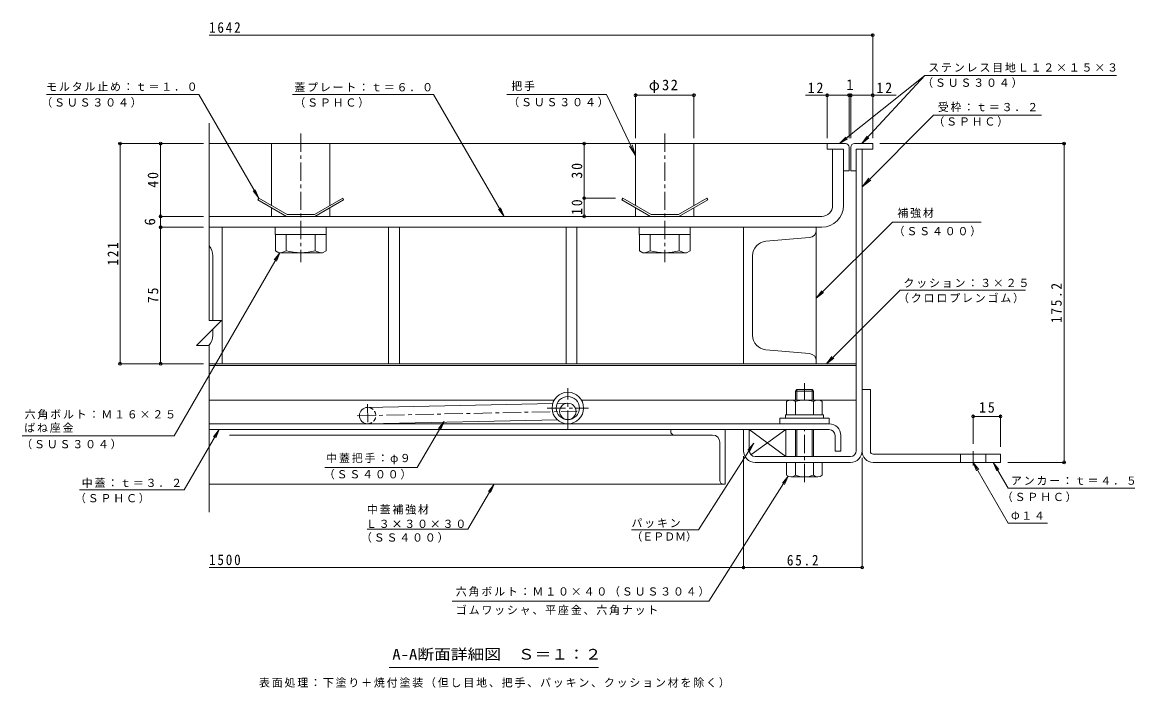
# Model space of a CAD drawing. Units: millimetres on the paper, enlarged 10 times, with parts at other scales. Extents: x -2654 to 2766, y -1962 to 1858.
# Drawn here: x -290 to 2766, y 29 to 1858 of the extents above; entities that cross this region are included whole.
import ezdxf
from ezdxf.enums import TextEntityAlignment as Align

# ---------------------------------------------------------------- set-up
doc = ezdxf.new("R2010")
doc.units = ezdxf.units.MM
doc.header["$LTSCALE"] = 10
doc.header["$PDMODE"] = 32
doc.header["$PDSIZE"] = 8
doc.linetypes.add('CHAIN1', pattern=[8, 5, -1, 1, -1])
doc.linetypes.add('DASHED1', pattern=[1.8, 1.2, -0.6])
for name, color, linetype, lineweight in [('D-1', 2, 'Continuous', 9), ('D-2', 3, 'Continuous', 9), ('D-3', 4, 'Continuous', 9), ('D-5', 7, 'Continuous', 9), ('D-6', 6, 'Continuous', 9), ('D-7', 5, 'Continuous', 5), ('D-8', 5, 'Continuous', 5), ('D-9', 134, 'Continuous', 5), ('D-A', 3, 'Continuous', 9), ('D-B', 6, 'Continuous', 9), ('D-C', 2, 'Continuous', 9), ('D-D', 4, 'Continuous', 9), ('D-E', 3, 'Continuous', 9), ('D-F', 7, 'Continuous', 9)]:
    doc.layers.add(name, color=color, linetype=linetype, lineweight=lineweight)
doc.styles.add('ＭＳ ゴシック', font='')
doc.styles.get('ＭＳ ゴシック').set_extended_font_data('MS Gothic')

msp = doc.modelspace()

# ---------------------------------------------------------------- linework, layer by layer
at = {"layer": 'D-1'}
for p, q in [((2001.33, 680.24), (2001.33, 1509.24)), ((2017.33, 1509.24), (2001.33, 1509.24)), ((2017.33, 680.24), (2017.33, 1509.24)), ((1707.33, 680.24), (1707.33, 738.24)), ((1985.33, 664.24), (1723.33, 664.24)), ((1723.33, 648.24), (1833.84, 648.24)), ((1985.33, 648.24), (1883.84, 648.24))]:
    msp.add_line(p, q, dxfattribs=at)
msp.add_lwpolyline([(1691.33, 680.24), (1691.33, 738.24), (1707.33, 738.24)], dxfattribs=at)
for centre, radius, start, end in [((1723.33, 680.24), 32, 180, 270), ((1723.33, 680.24), 16, 180, 270), ((1985.33, 680.24), 16, 270, 0), ((1985.33, 680.24), 32, 270, 0)]:
    msp.add_arc(centre, radius, start, end, dxfattribs=at)
at = {"layer": 'D-2'}
for p, q in [((1936.34, 1509.24), (1966.34, 1509.24)), ((1936.34, 1509.24), (1936.34, 1354.24)), ((1966.34, 1354.24), (1966.34, 1509.24)), ((223.18, 1324.24), (1906.34, 1324.24)), ((223.18, 1294.24), (1906.34, 1294.24))]:
    msp.add_line(p, q, dxfattribs=at)
at = {"layer": 'D-2', "linetype": 'CHAIN1'}
for p, q in [((1208.83, 740.75), (1208.83, 851.73)), ((1152.09, 797.49), (1265.58, 797.49))]:
    msp.add_line(p, q, dxfattribs=at)
at = {"layer": 'D-2'}
for radius in [43.25, 31.75]:
    msp.add_circle((1208.83, 797.49), radius, dxfattribs=at)
for radius in [30, 60]:
    msp.add_arc((1906.34, 1354.24), radius, 270, 0, dxfattribs=at)
at = {"layer": 'D-3'}
for p, q in [((1921.34, 1524.24), (223.18, 1524.24)), ((1921.34, 1524.24), (1921.34, 1509.24)), ((1971.34, 1524.24), (1921.34, 1524.24)), ((1921.34, 1509.24), (1966.34, 1509.24)), ((1966.34, 1509.24), (1966.34, 1449.24)), ((1981.34, 1514.24), (1981.34, 1449.24)), ((1986.34, 1514.24), (1986.34, 1449.24)), ((1996.34, 1524.24), (2046.34, 1524.24)), ((2001.33, 1449.24), (2001.33, 1509.24)), ((2046.34, 1509.24), (2001.34, 1509.24)), ((2046.34, 1524.24), (2046.34, 1509.24)), ((1966.34, 1449.24), (1981.34, 1449.24)), ((2001.33, 1449.24), (1986.34, 1449.24)), ((359.64, 1374.24), (357.14, 1369.91)), ((357.14, 1369.91), (436.24, 1324.24)), ((359.64, 1374.24), (437.58, 1329.24)), ((590.53, 1374.24), (512.58, 1329.24)), ((593.03, 1369.91), (513.92, 1324.24)), ((590.53, 1374.24), (593.03, 1369.91)), ((1359.64, 1374.24), (1357.14, 1369.91)), ((1357.14, 1369.91), (1436.24, 1324.24)), ((1359.64, 1374.24), (1437.58, 1329.24)), ((1590.53, 1374.24), (1512.58, 1329.24)), ((1593.03, 1369.91), (1513.92, 1324.24)), ((1590.53, 1374.24), (1593.03, 1369.91)), ((436.24, 1324.24), (513.92, 1324.24)), ((512.58, 1329.24), (437.58, 1329.24)), ((1436.24, 1324.24), (1513.92, 1324.24)), ((1512.58, 1329.24), (1437.58, 1329.24))]:
    msp.add_line(p, q, dxfattribs=at)
for centre, start, end in [((1971.34, 1514.24), 0, 90), ((1996.34, 1514.24), 90, 180)]:
    msp.add_arc(centre, 10, start, end, dxfattribs=at)
at = {"layer": 'D-5'}
for p, q in [((2189.88, 1711.64), (1955.24, 1524.24)), ((2189.88, 1711.64), (2016.37, 1524.24)), ((2189.88, 1711.64), (2715.72, 1711.64)), ((-223.69, 1658.99), (195.24, 1658.99)), ((195.24, 1658.99), (359.64, 1374.24)), ((452.3, 1658.99), (839.49, 1658.99)), ((1033.78, 1324.24), (839.49, 1658.99)), ((1314.67, 1658.99), (1041.42, 1658.99)), ((1314.67, 1658.99), (1395.08, 1491.9)), ((2213.73, 1602.28), (2017.33, 1405.21)), ((2213.73, 1602.28), (2510.07, 1602.28)), ((1955.25, 1524.24), (1972.58, 1542.26)), ((1955.25, 1524.24), (1976.65, 1537.16)), ((2016.37, 1524.24), (2030.81, 1544.64)), ((2016.37, 1524.24), (2035.6, 1540.21)), ((1395.08, 1491.9), (1378.66, 1517.01)), ((1395.08, 1491.9), (1385.71, 1520.4)), ((2017.33, 1405.21), (2035.56, 1429.04)), ((2017.33, 1405.21), (2041.1, 1423.51)), ((359.64, 1374.24), (344.42, 1394.08)), ((359.64, 1374.24), (350.08, 1397.34)), ((1033.78, 1324.24), (1024.16, 1347.32)), ((1033.78, 1324.24), (1018.52, 1344.04)), ((2343.83, 1308.46), (2100.28, 1308.46)), ((417.64, 1224.24), (402.42, 1204.41)), ((1891.34, 1099.52), (1911.17, 1114.74)), ((2121.38, 1121.33), (2465.91, 1121.33)), ((1919.29, 919.24), (1939.12, 934.46)), ((154.84, 572.41), (251.09, 738.24)), ((251.09, 738.24), (235.82, 718.44)), ((251.09, 738.24), (241.47, 715.16)), ((868.85, 760.89), (853.58, 741.09)), ((868.85, 760.89), (859.23, 737.81)), ((127.06, 720.95), (-289.92, 720.95)), ((1568.09, 463.12), (1719.82, 701.22)), ((1719.82, 701.22), (1703.75, 682.07)), ((1719.82, 701.22), (1709.25, 678.56)), ((2322.34, 648.24), (2331.9, 625.14)), ((2322.34, 648.24), (2337.55, 628.4)), ((2322.34, 648.24), (2418.75, 481.25)), ((2377.63, 648.24), (2418.75, 577.03)), ((2377.63, 648.24), (2387.2, 625.14)), ((2377.63, 648.24), (2392.85, 628.4)), ((934.13, 464.29), (1006.07, 588.24)), ((1006.07, 588.24), (990.81, 568.44)), ((1006.07, 588.24), (996.45, 565.16)), ((1595.87, 267.11), (1814.29, 609.86)), ((1814.29, 609.86), (1798.22, 590.71)), ((1814.29, 609.86), (1803.72, 587.21)), ((-132.88, 572.41), (154.84, 572.41)), ((2418.75, 577.03), (2766.19, 577.03)), ((658.04, 464.29), (934.13, 464.29)), ((1383.53, 463.12), (1568.09, 463.12)), ((2418.75, 481.25), (2526.8, 481.25)), ((891, 267.11), (1595.87, 267.11)), ((1292.85, 84.9), (717.85, 84.9))]:
    msp.add_line(p, q, dxfattribs=at)
for points in [[(2100.28, 1308.46), (1891.34, 1099.52), (1906.55, 1119.35)], [(127.06, 720.95), (417.64, 1224.24), (408.07, 1201.14)], [(2121.38, 1121.33), (1919.29, 919.24), (1934.51, 939.08)], [(541.45, 633.97), (795.18, 633.97), (868.85, 760.89)]]:
    msp.add_lwpolyline(points, dxfattribs=at)
at = {"layer": 'D-6'}
for p, q in [((2001.33, 1418.23), (2001.33, 1403.23)), ((223.18, 919.24), (2001.33, 919.24)), ((223.18, 914.24), (2001.33, 914.24)), ((1171.45, 819.24), (223.18, 819.24)), ((658.36, 799.23), (1167.4, 809.88)), ((1179.71, 810.13), (1208.36, 810.73)), ((1246.22, 819.24), (1816.34, 819.24)), ((1901.33, 819.24), (2001.33, 819.24)), ((659.31, 754.24), (1180.14, 765.13)), ((1208.83, 765.73), (1209.31, 765.74)), ((1707.33, 738.24), (1707.33, 680.24)), ((1711.85, 669.09), (1807.33, 738.24))]:
    msp.add_line(p, q, dxfattribs=at)
at = {"layer": 'D-6', "linetype": 'CHAIN1'}
for p, q in [((658.18, 808.24), (659.43, 748.36)), ((630.32, 776.14), (1234.12, 788.77))]:
    msp.add_line(p, q, dxfattribs=at)
at = {"layer": 'D-6'}
msp.add_lwpolyline([(1723.33, 664.24), (1807.33, 664.24), (1807.33, 738.24), (1707.33, 738.24), (1807.33, 664.24)], dxfattribs=at)
msp.add_circle((1208.83, 788.24), 22.5, dxfattribs=at)
msp.add_arc((658.84, 776.74), 22.5, 90, 270, dxfattribs=at)
at = {"layer": 'D-6', "linetype": 'DASHED1'}
msp.add_arc((658.84, 776.74), 22.5, 270, 90, dxfattribs=at)
at = {"layer": 'D-7', "linetype": 'CHAIN1'}
for p, q in [((1858.83, 819.24), (1858.83, 865.9)), ((1858.83, 593.85), (1858.83, 738.24))]:
    msp.add_line(p, q, dxfattribs=at)
at = {"layer": 'D-7'}
for p, q in [((1837.9, 848.24), (1833.84, 844.18)), ((1883.84, 844.18), (1833.84, 844.18)), ((1833.84, 819.24), (1833.84, 844.18)), ((1879.78, 848.24), (1837.9, 848.24)), ((1837.9, 819.24), (1837.9, 848.24)), ((1879.78, 848.24), (1883.84, 844.18)), ((1879.78, 819.24), (1879.78, 848.24)), ((1883.84, 844.18), (1883.84, 820.74)), ((1883.84, 844.18), (1883.84, 819.24)), ((1833.84, 738.24), (1833.84, 664.24)), ((1837.9, 664.24), (1837.9, 738.24)), ((1879.78, 664.24), (1879.78, 738.24)), ((1883.84, 738.24), (1883.84, 664.24)), ((1907.84, 648.24), (1809.84, 648.24)), ((1809.84, 612.71), (1809.84, 648.24)), ((1833.84, 648.24), (1833.84, 612.71)), ((1883.84, 648.24), (1883.84, 612.71)), ((1907.84, 612.71), (1907.84, 648.24)), ((1895.84, 608.24), (1821.84, 608.24))]:
    msp.add_line(p, q, dxfattribs=at)
at = {"layer": 'D-7', "color": 2, "lineweight": 9}
for p, q in [((1809.76, 815.44), (1816.34, 819.24)), ((1809.76, 815.44), (1809.76, 779.24)), ((1901.33, 819.24), (1816.34, 819.24)), ((1834.3, 815.44), (1834.3, 779.24)), ((1883.37, 815.44), (1883.37, 779.24))]:
    msp.add_line(p, q, dxfattribs=at)
at = {"layer": 'D-7', "color": 134}
for p, q in [((1791.34, 769.24), (1791.34, 754.24)), ((1791.34, 769.24), (1926.33, 769.24)), ((1926.33, 769.24), (1926.33, 754.24)), ((1791.34, 754.24), (1926.33, 754.24))]:
    msp.add_line(p, q, dxfattribs=at)
at = {"layer": 'D-7', "color": 6, "lineweight": 9}
for p, q in [((1806.34, 779.24), (1806.34, 769.24)), ((1806.34, 769.24), (1911.33, 769.24))]:
    msp.add_line(p, q, dxfattribs=at)
at = {"layer": 'D-7', "color": 2, "lineweight": 9}
msp.add_lwpolyline([(1901.33, 819.24), (1907.91, 815.44), (1907.91, 779.24), (1809.76, 779.24)], dxfattribs=at)
at = {"layer": 'D-7', "color": 6, "lineweight": 9}
msp.add_lwpolyline([(1806.34, 779.24), (1911.33, 779.24), (1911.33, 769.24)], dxfattribs=at)
at = {"layer": 'D-7', "color": 2, "lineweight": 9}
for centre, radius, start, end in [((1824.24, 790.36), 28.97, 94.38438, 120), ((1821.26, 795.04), 24.21, 57.42749, 88.18784), ((1858.83, 738.03), 81.2, 72.41188, 107.5881), ((1896.41, 795.04), 24.21, 91.81215, 122.57249), ((1893.43, 790.36), 28.97, 59.99998, 85.6156)]:
    msp.add_arc(centre, radius, start, end, dxfattribs=at)
at = {"layer": 'D-7'}
for centre, radius, start, end in [((1821.84, 626.57), 18.33, 229.1022, 310.89809), ((1858.83, 680.32), 72.08, 249.70546, 290.29454), ((1895.84, 626.57), 18.33, 229.10191, 310.8978)]:
    msp.add_arc(centre, radius, start, end, dxfattribs=at)
at = {"layer": 'D-8'}
for p, q in [((223.18, 1294.24), (1891.34, 1294.24)), ((1891.34, 1294.24), (1891.34, 919.24)), ((1891.34, 919.24), (223.18, 919.24))]:
    msp.add_line(p, q, dxfattribs=at)
at = {"layer": 'D-9'}
for p, q in [((258.83, 1294.24), (223.18, 1294.24)), ((258.83, 919.24), (258.83, 1294.24)), ((1691.34, 1294.24), (1891.34, 1294.24)), ((1691.34, 919.24), (1691.34, 1294.24)), ((1891.34, 1286.32), (1891.34, 1294.24)), ((405.58, 1274.24), (405.58, 1229.87)), ((435.09, 1229.73), (435.09, 1274.24)), ((515.09, 1229.73), (515.09, 1274.24)), ((544.59, 1274.24), (544.59, 1229.73)), ((1405.58, 1274.24), (1405.58, 1229.87)), ((1435.09, 1229.73), (1435.09, 1274.24)), ((1515.09, 1229.73), (1515.09, 1274.24)), ((1544.59, 1274.24), (1544.59, 1229.73)), ((1873.08, 1266.39), (1752.85, 1255.88)), ((415.13, 1224.36), (405.58, 1229.87)), ((535.09, 1224.24), (415.33, 1224.24)), ((535.09, 1224.24), (544.59, 1229.73)), ((1415.13, 1224.36), (1405.58, 1229.87)), ((1535.09, 1224.24), (1415.33, 1224.24)), ((1535.09, 1224.24), (1544.59, 1229.73)), ((233.84, 1216.03), (233.84, 1038.48)), ((1716.33, 1216.03), (1716.33, 997.46)), ((233.84, 1014.72), (233.84, 997.46)), ((1873.08, 947.09), (1752.85, 957.61)), ((258.83, 919.24), (223.18, 919.24)), ((1691.34, 919.24), (1891.34, 919.24)), ((1891.34, 927.17), (1891.34, 919.24))]:
    msp.add_line(p, q, dxfattribs=at)
for centre, radius, start, end in [((1871.34, 1286.32), 20, 274.99944, 0), ((1756.33, 1216.03), 40, 94.99944, 180), ((193.84, 1216.03), 40, 0, 42.807), ((416.37, 1258.75), 34.53, 267.86055, 302.81094), ((475.08, 1372.84), 148.6, 254.38446, 285.61554), ((533.8, 1258.75), 34.53, 237.18906, 272.13945), ((1416.37, 1258.75), 34.53, 267.86055, 302.81094), ((1475.08, 1372.84), 148.6, 254.38446, 285.61554), ((1533.8, 1258.75), 34.53, 237.18906, 272.13945), ((193.84, 997.46), 40, 315.9836, 0), ((1756.33, 997.46), 40, 180, 264.99997), ((1871.34, 927.17), 20, 0, 84.99997)]:
    msp.add_arc(centre, radius, start, end, dxfattribs=at)
at = {"layer": 'D-A'}
for p, q in [((1926.83, 754.24), (223.18, 754.24)), ((223.18, 738.24), (1926.83, 738.24)), ((1942.83, 722.24), (1942.83, 679.24)), ((1958.83, 722.24), (1958.83, 679.24)), ((1942.83, 679.24), (1958.83, 679.24))]:
    msp.add_line(p, q, dxfattribs=at)
for radius in [32, 16]:
    msp.add_arc((1926.83, 722.24), radius, 0, 90, dxfattribs=at)
at = {"layer": 'D-B'}
for p, q in [((1491.33, 738.24), (279.71, 738.24)), ((1491.33, 738.24), (1641.33, 738.24)), ((1491.33, 733.24), (1491.33, 738.24)), ((1641.33, 738.24), (1641.33, 588.24)), ((1501.33, 723.24), (279.71, 723.24)), ((1501.33, 723.24), (1606.33, 723.24)), ((1626.33, 598.24), (1626.33, 703.24)), ((1636.33, 588.24), (223.18, 588.24)), ((1636.33, 588.24), (1641.33, 588.24))]:
    msp.add_line(p, q, dxfattribs=at)
for centre, radius, start, end in [((1501.33, 733.24), 10, 180, 270), ((1606.33, 703.24), 20, 0, 90), ((1636.33, 598.24), 10, 180, 270)]:
    msp.add_arc(centre, radius, start, end, dxfattribs=at)
at = {"layer": 'D-C', "linetype": 'CHAIN1'}
for p, q in [((475.09, 1551.92), (475.09, 1198.61)), ((1475.09, 1551.92), (1475.09, 1198.61))]:
    msp.add_line(p, q, dxfattribs=at)
at = {"layer": 'D-C'}
for p, q in [((395.08, 1524.24), (555.09, 1524.24)), ((395.08, 1353.78), (395.08, 1524.24)), ((555.09, 1353.78), (555.09, 1524.24)), ((1395.08, 1524.24), (1555.09, 1524.24)), ((1395.08, 1353.78), (1395.08, 1524.24)), ((1555.09, 1353.78), (1555.09, 1524.24)), ((395.08, 1324.24), (395.08, 1348.01)), ((555.09, 1324.24), (555.09, 1348.01)), ((1395.08, 1324.24), (1395.08, 1348.01)), ((1555.09, 1324.24), (1555.09, 1348.01)), ((555.09, 1324.24), (395.08, 1324.24)), ((1555.09, 1324.24), (1395.08, 1324.24))]:
    msp.add_line(p, q, dxfattribs=at)
at = {"layer": 'D-C', "color": 134, "lineweight": 5}
for p, q in [((405.08, 1294.24), (545.08, 1294.24)), ((545.08, 1294.24), (545.08, 1274.24)), ((1405.08, 1294.24), (1545.08, 1294.24)), ((1545.08, 1294.24), (1545.08, 1274.24))]:
    msp.add_line(p, q, dxfattribs=at)
for points in [[(405.08, 1294.24), (405.08, 1274.24), (545.08, 1274.24)], [(1405.08, 1294.24), (1405.08, 1274.24), (1545.08, 1274.24)]]:
    msp.add_lwpolyline(points, dxfattribs=at)
at = {"layer": 'D-D'}
for points in [[(258.83, 919.24), (716.33, 919.24), (716.33, 1294.24), (258.83, 1294.24)], [(746.33, 919.24), (1203.84, 919.24), (1203.84, 1294.24), (746.33, 1294.24)], [(1233.84, 919.24), (1691.34, 919.24), (1691.34, 1294.24), (1233.84, 1294.24)]]:
    msp.add_lwpolyline(points, close=True, dxfattribs=at)
at = {"layer": 'D-E'}
for p, q in [((2017.33, 848.24), (2017.33, 680.24)), ((2017.33, 848.24), (2039.83, 848.24)), ((2039.84, 678.24), (2039.83, 848.24)), ((2047.34, 670.74), (2397.34, 670.74)), ((2397.34, 648.24), (2047.34, 648.24)), ((2287.34, 648.24), (2287.34, 670.74)), ((2357.34, 648.24), (2357.34, 670.74)), ((2397.34, 670.74), (2397.34, 648.24))]:
    msp.add_line(p, q, dxfattribs=at)
at = {"layer": 'D-E', "linetype": 'CHAIN1'}
msp.add_line((2322.34, 639.5), (2322.34, 678.95), dxfattribs=at)
at = {"layer": 'D-E', "color": 2}
for points in [[(746.33, 919.24), (716.33, 919.24), (716.33, 1294.24), (746.33, 1294.24)], [(1233.84, 919.24), (1203.84, 919.24), (1203.84, 1294.24), (1233.84, 1294.24)]]:
    msp.add_lwpolyline(points, close=True, dxfattribs=at)
at = {"layer": 'D-E'}
for radius, start in [(30, 176.17647), (7.5, 180.00027)]:
    msp.add_arc((2047.34, 678.24), radius, start, 270, dxfattribs=at)
at = {"layer": 'D-F'}
for p, q in [((2046.34, 1822.22), (223.18, 1822.22)), ((2046.34, 1539.24), (2046.34, 1827.22)), ((1395.09, 1539.24), (1395.09, 1661.86)), ((1395.09, 1656.86), (1555.09, 1656.86)), ((1555.09, 1539.24), (1555.09, 1661.86)), ((1861.77, 1656.86), (1981.33, 1656.86)), ((1921.33, 1539.24), (1921.33, 1661.86)), ((1981.33, 1539.24), (1981.33, 1661.86)), ((1981.33, 1656.86), (1986.34, 1656.86)), ((1986.34, 1539.24), (1986.34, 1661.86)), ((1986.34, 1656.86), (2110.69, 1656.86)), ((223.18, 1580), (223.18, 1038.48)), ((208.18, 1524.24), (-24.37, 1524.24)), ((-21.37, 919.24), (-21.37, 1524.24)), ((90.07, 1324.24), (90.07, 1524.24)), ((1253.76, 1374.24), (1253.76, 1524.24)), ((2574.96, 1524.24), (2066.34, 1524.24)), ((2571.96, 648.24), (2571.96, 1524.24)), ((1250.76, 1374.24), (1339.64, 1374.24)), ((1253.76, 1324.24), (1253.76, 1374.24)), ((208.18, 1324.24), (85.07, 1324.24)), ((90.07, 1294.24), (90.07, 1324.24)), ((208.18, 1294.24), (85.07, 1294.24)), ((90.07, 919.24), (90.07, 1294.24)), ((223.18, 969.66), (188.77, 969.66)), ((223.18, 969.66), (223.18, 511.7)), ((-24.37, 919.24), (208.18, 919.24)), ((2322.34, 777.49), (2322.34, 698.95)), ((2322.34, 774.49), (2397.34, 774.49)), ((2397.34, 777.49), (2397.34, 690.74)), ((1691.33, 665.24), (1691.33, 354.34)), ((2017.33, 356.34), (2017.33, 660.24)), ((2574.96, 648.24), (2417.34, 648.24)), ((1691.33, 359.34), (223.18, 359.34)), ((1691.33, 359.34), (2017.33, 359.34))]:
    msp.add_line(p, q, dxfattribs=at)
msp.add_lwpolyline([(223.18, 1038.48), (257.59, 1038.48), (188.77, 969.66)], dxfattribs=at)
for p in [(2046.34, 1822.22), (1395.09, 1656.86), (1555.09, 1656.86), (1921.33, 1656.86), (1981.33, 1656.86), (1986.34, 1656.86), (2046.34, 1656.86), (-21.37, 1524.24), (90.07, 1524.24), (1253.76, 1524.24), (2571.96, 1524.24), (1253.76, 1374.24), (90.07, 1324.24), (1253.76, 1324.24), (90.07, 1294.24), (-21.37, 919.24), (90.07, 919.24), (2322.34, 774.49), (2397.34, 774.49), (2571.96, 648.24), (1691.33, 359.34), (2017.33, 359.34)]:
    msp.add_point(p, dxfattribs=at)

# ---------------------------------------------------------------- texts
at = {"layer": 'D-5', "style": 'ＭＳ ゴシック'}
msp.add_text('（ＥＰＤＭ）', height=21.99, dxfattribs=at).set_placement((1383.53, 426.55), align=Align.BOTTOM_LEFT)
at = {"layer": 'D-5', "color": 2, "style": 'ＭＳ ゴシック', "width": 1.15}
msp.add_text('A-A断面詳細図\u3000Ｓ＝１：２', height=29.33, dxfattribs=at).set_placement((726.6, 97.4), align=Align.BOTTOM_LEFT)
at = {"layer": 'D-5', "char_height": 21.99, "attachment_point": 7, "style": 'ＭＳ ゴシック'}
for s, insert in [('\\T1.17;ステンレス目地Ｌ１２×１５×３', (2199.08, 1719.81)), ('\\T1.17;モルタル止め：ｔ＝１．０', (-224.09, 1668)), ('\\T1.17;蓋プレート：ｔ＝６．０', (457.64, 1666.54)), ('\\T1.17;把手', (1053.51, 1668.83)), ('\\T1.17;（ＳＵＳ３０４）', (2182.24, 1677.37)), ('\\T1.17;（ＳＵＳ３０４）', (-237.65, 1623.09)), ('\\T1.17;（ＳＰＨＣ）', (457.64, 1622.87)), ('\\T1.17;（ＳＵＳ３０４）', (1045.1, 1623.93)), ('\\T1.17;受枠：ｔ＝３．２', (2225.23, 1610.84)), ('\\T1.17;（ＳＰＨＣ）', (2213.07, 1570.69)), ('\\T1.17;補強材', (2114.03, 1319.94)), ('\\T1.17;（ＳＳ４００）', (2103.83, 1269.41)), ('\\T1.17;クッション：３×２５', (2130.93, 1127.66)), ('\\T1.17;（クロロプレンゴム）', (2116.11, 1085.56)), ('\\T1.17;六角ボルト：Ｍ１６×２５', (-283.39, 766.3)), ('\\T1.17;ばね座金', (-284.44, 729.58)), ('\\T1.17;（ＳＵＳ３０４）', (-292.7, 684.02)), ('\\T1.17;中蓋把手：φ９', (545.17, 642.86)), ('\\T1.17;（ＳＳ４００）', (538.53, 601.32)), ('\\T1.17;中蓋：ｔ＝３．２', (-126.45, 578.11)), ('\\T1.17;アンカー：ｔ＝４．５', (2426.05, 585.55)), ('\\T1.17;（ＳＰＨＣ）', (-145.13, 535.55)), ('\\T1.17;（ＳＰＨＣ）', (2401.07, 538.95)), ('\\T1.17;中蓋補強材', (656.76, 504.79)), ('\\T1.17;Ｌ３×３０×３０', (654.41, 467.6)), ('\\T1.17;パッキン', (1383.53, 467.94)), ('\\T1.17;Φ１４', (2426.05, 489.77)), ('\\T1.17;（ＳＳ４００）', (640.57, 427.46)), ('\\T1.17;六角ボルト：Ｍ１０×４０（ＳＵＳ３０４）', (901.15, 279.13)), ('\\T1.17;ゴムワッシャ、平座金、六角ナット', (901.15, 228.3)), ('\\T1.17;表面処理：下塗り＋焼付塗装（但し目地、把手、パッキン、クッション材を除く）', (360.35, 28.77))]:
    msp.add_mtext(s, dxfattribs=dict(at, insert=insert))
at = {"layer": 'D-F', "color": 2, "style": 'ＭＳ ゴシック'}
msp.add_text('1', height=29.33, dxfattribs=at).set_placement((1973.84, 1662.86), align=Align.BOTTOM_LEFT)
msp.add_text('6', height=29.33, rotation=90, dxfattribs=at).set_placement((84.07, 1299.24), align=Align.BOTTOM_LEFT)
at = {"layer": 'D-F', "color": 2, "char_height": 29.33, "attachment_point": 7, "style": 'ＭＳ ゴシック'}
for s, insert in [('\\T1.28;\\W0.9;1642', (223.18, 1828.22)), ('\\T1.19;φ32', (1431.34, 1662.86)), ('\\T1.27;\\W0.95;12', (1867.87, 1662.86)), ('\\T1.27;\\W0.95;12', (2056.61, 1662.86)), ('\\T1.27;\\W0.95;15', (2338.59, 784.49)), ('\\T1.28;\\W0.9;1500', (223.18, 365.34)), ('\\T1.28;\\W0.9;65.2', (1810.58, 364.34))]:
    msp.add_mtext(s, dxfattribs=dict(at, insert=insert))
at = {"layer": 'D-F', "color": 2, "char_height": 29.33, "attachment_point": 7, "rotation": 90, "style": 'ＭＳ ゴシック'}
for s, insert in [('\\T1.27;\\W0.95;30', (1248.76, 1427.99)), ('\\T1.27;\\W0.95;40', (84.07, 1402.99)), ('\\T1.27;\\W0.95;10', (1248.76, 1327.99)), ('\\T1.27;\\W0.9;121', (-26.37, 1189.24)), ('\\T1.28;\\W0.9;175.2', (2565.96, 1031.24)), ('\\T1.27;\\W0.95;75', (84.07, 1085.49))]:
    msp.add_mtext(s, dxfattribs=dict(at, insert=insert))

doc.saveas('drawing.dxf')
